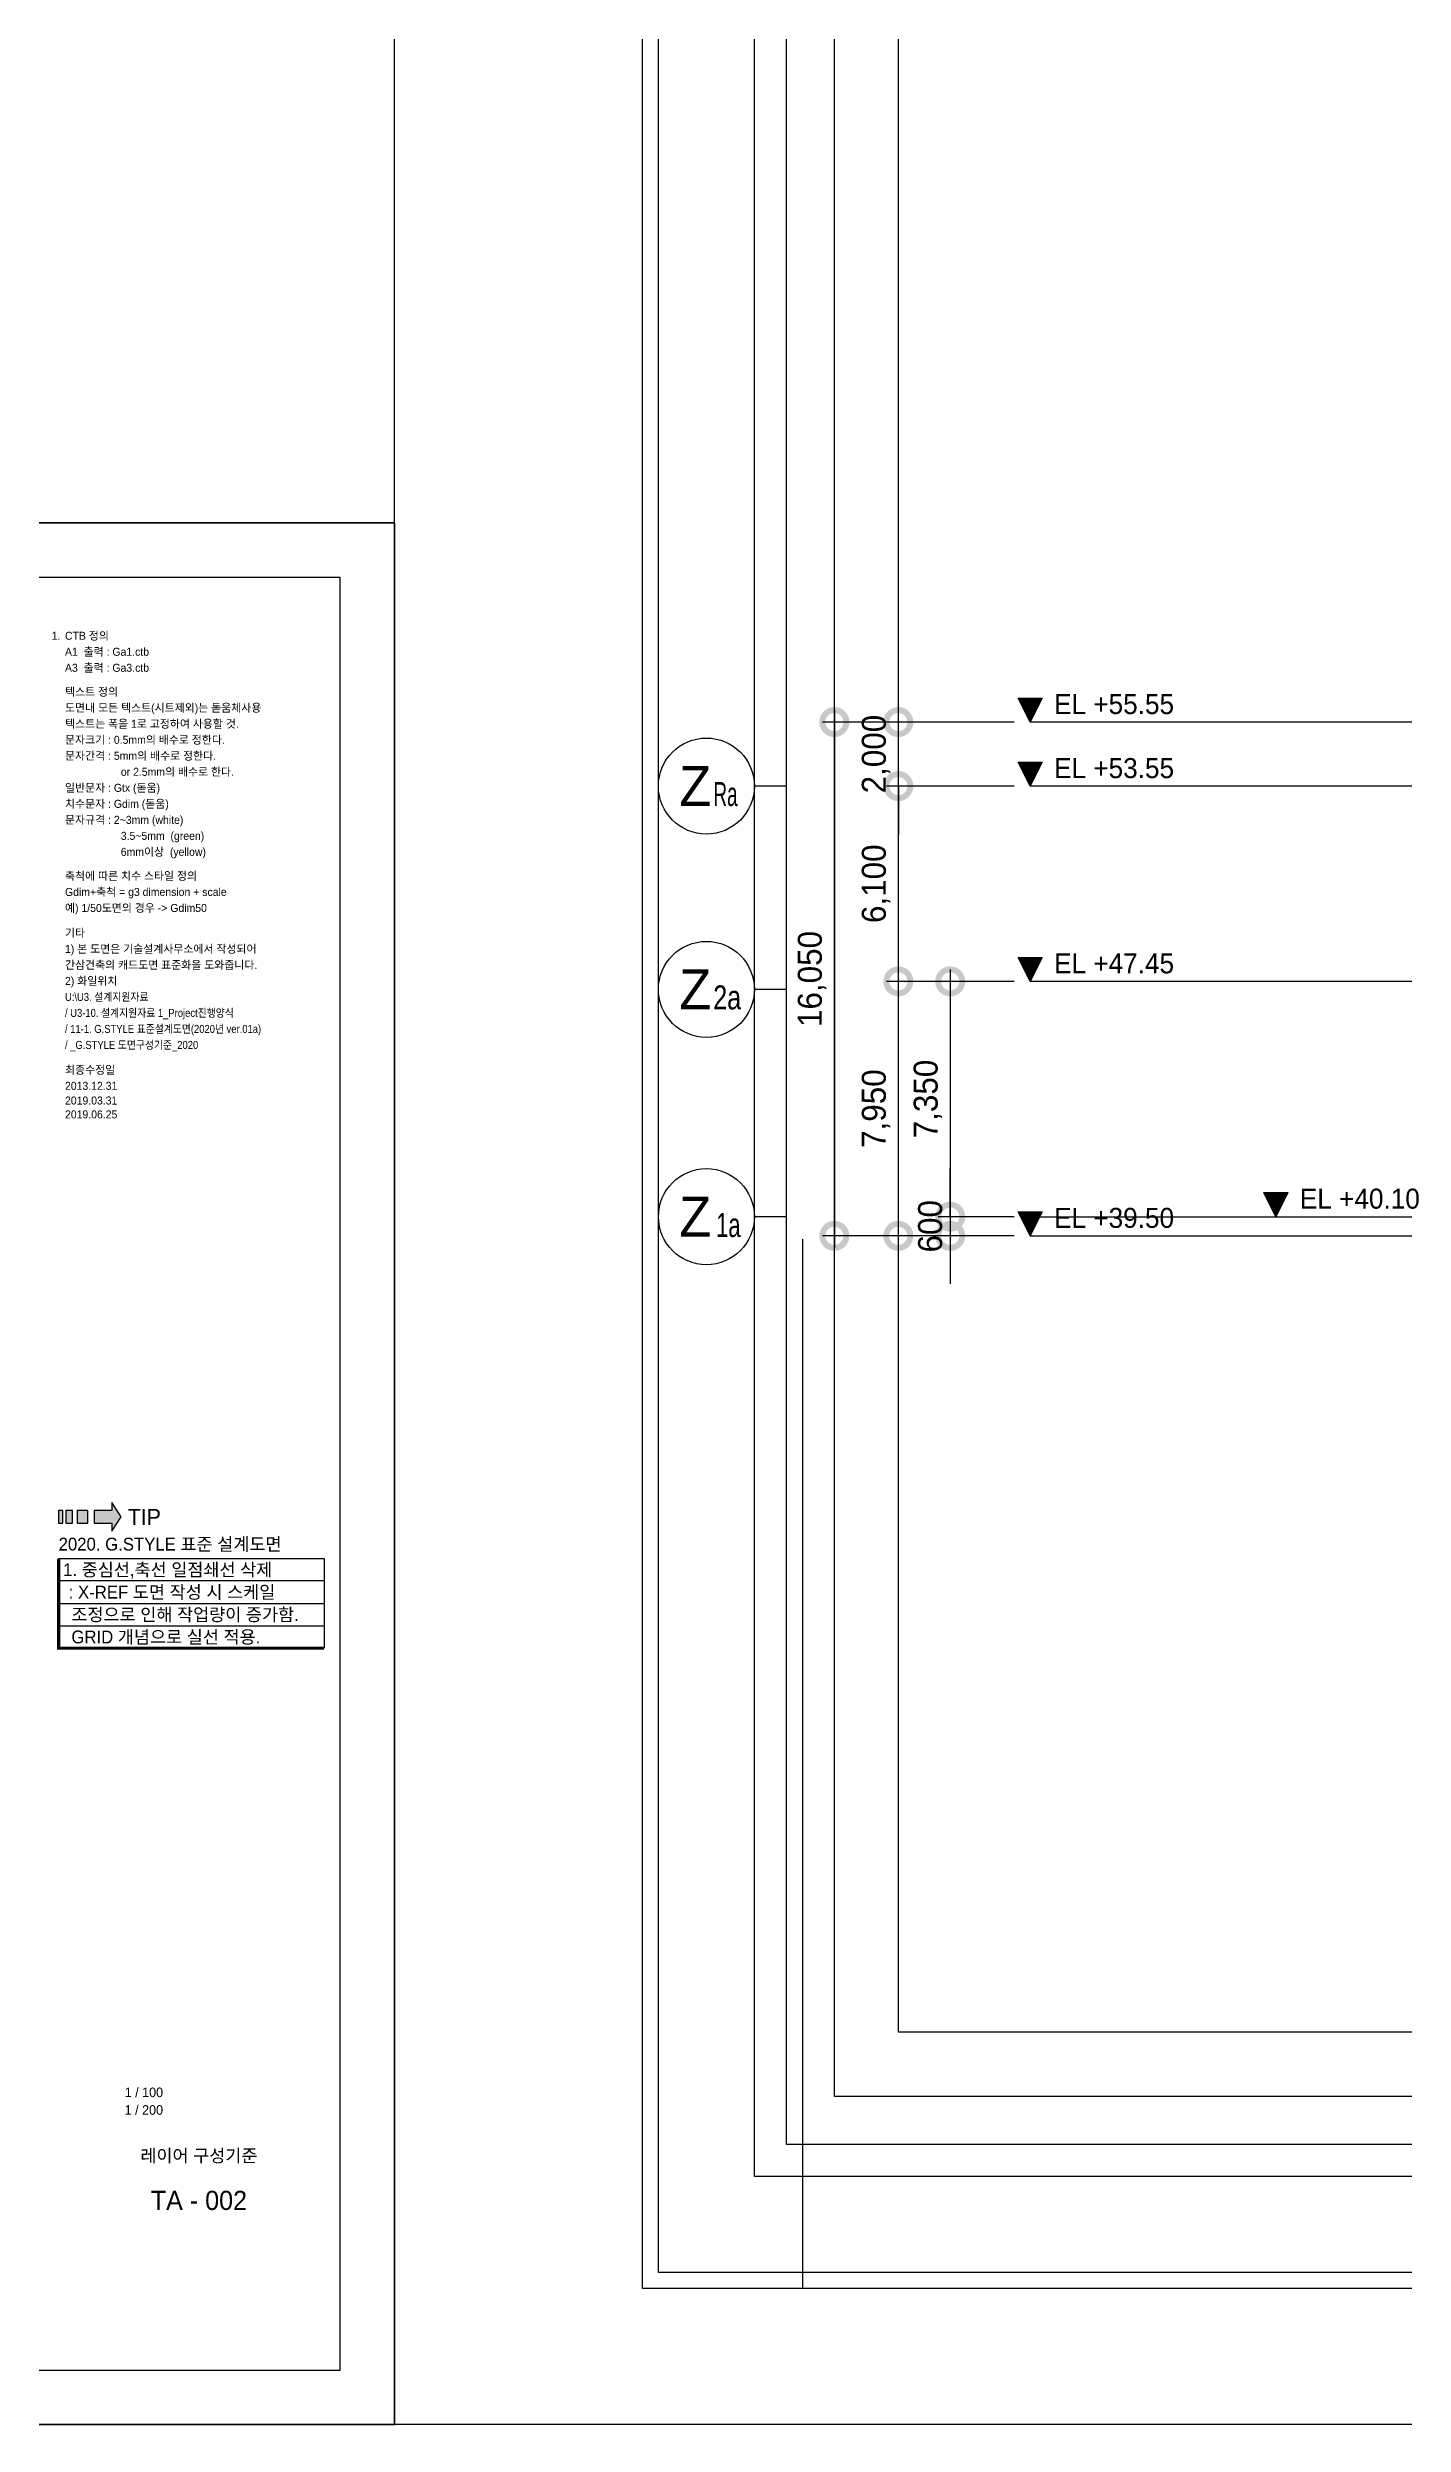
# Model space of a CAD drawing. Extents: x -430745 to 210250, y 0 to 148500.
# Drawn here: x -10847 to 31540, y 0 to 74250 of the extents above; entities that cross this region are included whole.
import ezdxf
from ezdxf.enums import TextEntityAlignment as Align

# ---------------------------------------------------------------- set-up
doc = ezdxf.new("R2010")
doc.units = 0
doc.header["$LTSCALE"] = 250
doc.header["$MEASUREMENT"] = 0
doc.layers.get('0').update_dxf_attribs({"linetype": 'CONTINUOUS'})
doc.layers.get('Defpoints').update_dxf_attribs({"linetype": 'CONTINUOUS'})
for name, color, linetype in [('A-CEN', 1, 'CONTINUOUS'), ('A-DIM', 7, 'CONTINUOUS'), ('A-SYM-BUB', 3, 'CONTINUOUS'), ('A-SYM-LEVEL', 7, 'CONTINUOUS'), ('A-TEXT-NOTE', 7, 'CONTINUOUS'), ('A-TEXT-TIP', 4, 'CONTINUOUS'), ('TEXT', 7, 'CONTINUOUS'), ('TIP', 3, 'CONTINUOUS'), ('XREF', 7, 'CONTINUOUS')]:
    doc.layers.add(name, color=color, linetype=linetype)
doc.layers.add('NOPLOT', color=193, linetype='CONTINUOUS', plot=False)
doc.styles.add('Gdim', font='')
doc.styles.add('Gtx', font='')
doc.styles.add('TIP폰트', font='Expo M.ttf')
doc.styles.get('Gdim').set_extended_font_data('Dotum')
doc.styles.get('Gtx').set_extended_font_data('Dotum')
doc.dimstyles.new('Gdim200', dxfattribs={"dimscale": 200, "dimtxt": 3, "dimasz": 6, "dimexe": 1.5, "dimexo": 2, "dimgap": 1, "dimtad": 1, "dimdec": 0, "dimzin": 0, "dimdsep": 46, "dimlunit": 6, "dimtxsty": 'Gdim', "dimblk": 'DOTSMALL', "dimcen": 1.5, "dimdle": 1.5, "dimclrd": 1, "dimclre": 1, "dimclrt": 256, "dimazin": 0, "dimtfac": 1, "dimtdec": 0, "dimtix": 1, "dimtmove": 2, "dimatfit": 3, "dimldrblk": 'DOTSMALL', "dimfxl": 1.5, "dimtolj": 1, "dimtzin": 0, "dimlwd": -1, "dimlwe": -1, "dimarcsym": 0})

# ---------------------------------------------------------------- blocks, each defined once
blk = doc.blocks.new('실명')
at = {"layer": 'A-TEXT-NOTE', "color": 7, "style": 'Gtx'}
for tag, p in [('001', (-18.33, 8.75)), ('002', (-18.35, 3.25))]:
    blk.add_attdef(tag, p, '', height=3, dxfattribs=at)
at = {"layer": 'A-TEXT-NOTE', "style": 'Gtx'}
blk.add_attdef('003', text='', height=4, dxfattribs=at).set_placement((4.86, -9.5), align=Align.MIDDLE)
at = {"layer": 'A-TEXT-NOTE', "color": 7, "style": 'Gtx'}
blk.add_attdef('004', text='', height=6, dxfattribs=at).set_placement((4.86, -23.5), align=Align.MIDDLE_CENTER)
blk = doc.blocks.new('tip')
at = {"layer": 'TIP'}
h = blk.add_hatch(color=253, dxfattribs=at)
h.dxf.hatch_style = 1
h.paths.add_polyline_path([(-850, 200), (-850, -200), (-300, -200), (-300, -449), (0, 0), (-300, 449), (-300, 200)])
h.paths.add_polyline_path([(-1380, -200), (-1050, -200), (-1050, 200), (-1380, 200)])
h.paths.add_polyline_path([(-1730, -200), (-1530, -200), (-1530, 200), (-1730, 200)])
h.paths.add_polyline_path([(-1960, -200), (-1830, -200), (-1830, 200), (-1960, 200)])
at = {"layer": 'TIP', "color": 3}
for points in [[(-1960, -200), (-1830, -200), (-1830, 200), (-1960, 200)], [(-1730, -200), (-1530, -200), (-1530, 200), (-1730, 200)], [(-1380, -200), (-1050, -200), (-1050, 200), (-1380, 200)], [(-850, 200), (-850, -200), (-300, -200), (-300, -449), (0, 0), (-300, 449), (-300, 200)]]:
    blk.add_lwpolyline(points, close=True, dxfattribs=at)
blk = doc.blocks.new('_DotSmall')
at = {"color": 0, "linetype": 'ByBlock', "const_width": 0.5}
blk.add_lwpolyline([(-0.0625, 0, 1), (0.0625, 0, 1)], format="xyb", close=True, dxfattribs=at)
blk = doc.blocks.new('*D71')
at = {"layer": 'A-DIM', "color": 1, "transparency": 16777216}
for p, q in [((13987791, -407476), (13983799, -407476)), ((13984174, -413951), (13984174, -407101)), ((13987791, -413576), (13983799, -413576))]:
    blk.add_line(p, q, dxfattribs=at)
at = {"layer": 'Defpoints', "color": 0, "transparency": 16777216}
for p in [(13984174, -407476), (13988291, -407476), (13988291, -413576)]:
    blk.add_point(p, dxfattribs=at)
at = {"layer": 'A-DIM', "color": 1, "transparency": 16777216, "xscale": 1500, "yscale": 1500, "zscale": 1500}
for p, rotation in [((13984174, -407476), 90), ((13984174, -413576), 270)]:
    blk.add_blockref('_DotSmall', p, dxfattribs=dict(at, rotation=rotation))
at = {"layer": 'A-DIM', "transparency": 16777216, "insert": (13983476, -410526), "char_height": 750, "attachment_point": 5, "rotation": 90, "style": 'Gdim'}
blk.add_mtext('\\A1;6,100', dxfattribs=at)
blk = doc.blocks.new('*D72')
at = {"layer": 'A-DIM', "color": 1, "transparency": 16777216}
for p, q in [((13982174, -405101), (13982174, -421901)), ((13987791, -405476), (13981799, -405476)), ((13987791, -421526), (13981799, -421526))]:
    blk.add_line(p, q, dxfattribs=at)
at = {"layer": 'Defpoints', "color": 0, "transparency": 16777216}
for p in [(13988291, -405476), (13982174, -421526), (13988291, -421526)]:
    blk.add_point(p, dxfattribs=at)
at = {"layer": 'A-DIM', "color": 1, "transparency": 16777216, "xscale": 1500, "yscale": 1500, "zscale": 1500}
for p, rotation in [((13982174, -405476), 90), ((13982174, -421526), 270)]:
    blk.add_blockref('_DotSmall', p, dxfattribs=dict(at, rotation=rotation))
at = {"layer": 'A-DIM', "transparency": 16777216, "insert": (13981476, -413501), "char_height": 750, "attachment_point": 5, "rotation": 90, "style": 'Gdim'}
blk.add_mtext('\\A1;16,050', dxfattribs=at)
blk = doc.blocks.new('*D73')
at = {"layer": 'A-DIM', "color": 1, "transparency": 16777216}
for p, q in [((13984174, -405476), (13984174, -403976)), ((13987791, -405476), (13983799, -405476)), ((13984174, -407476), (13984174, -405476)), ((13987791, -407476), (13983799, -407476)), ((13984174, -407476), (13984174, -408976))]:
    blk.add_line(p, q, dxfattribs=at)
at = {"layer": 'Defpoints', "color": 0, "transparency": 16777216}
for p in [(13984174, -405476), (13988291, -405476), (13988291, -407476)]:
    blk.add_point(p, dxfattribs=at)
at = {"layer": 'A-DIM', "color": 1, "transparency": 16777216, "xscale": 1500, "yscale": 1500, "zscale": 1500}
for p, rotation in [((13984174, -405476), 270), ((13984174, -407476), 90)]:
    blk.add_blockref('_DotSmall', p, dxfattribs=dict(at, rotation=rotation))
at = {"layer": 'A-DIM', "transparency": 16777216, "insert": (13983476, -406476), "char_height": 750, "attachment_point": 5, "rotation": 90, "style": 'Gdim'}
blk.add_mtext('\\A1;2,000', dxfattribs=at)
blk = doc.blocks.new('*D74')
at = {"layer": 'A-DIM', "color": 1, "transparency": 16777216}
for p, q in [((13985795, -420926), (13985795, -419426)), ((13987791, -420926), (13985420, -420926)), ((13985795, -420926), (13985795, -421526)), ((13987791, -421526), (13985420, -421526)), ((13985795, -421526), (13985795, -423026))]:
    blk.add_line(p, q, dxfattribs=at)
at = {"layer": 'Defpoints', "color": 0, "transparency": 16777216}
for p in [(13988291, -420926), (13985795, -421526), (13988291, -421526)]:
    blk.add_point(p, dxfattribs=at)
at = {"layer": 'A-DIM', "color": 1, "transparency": 16777216, "xscale": 1500, "yscale": 1500, "zscale": 1500}
for p, rotation in [((13985795, -420926), 270), ((13985795, -421526), 90)]:
    blk.add_blockref('_DotSmall', p, dxfattribs=dict(at, rotation=rotation))
at = {"layer": 'A-DIM', "transparency": 16777216, "insert": (13985170, -421226), "char_height": 750, "attachment_point": 5, "rotation": 90, "style": 'Gdim'}
blk.add_mtext('\\A1;600', dxfattribs=at)
blk = doc.blocks.new('*D75')
at = {"layer": 'A-DIM', "color": 1, "transparency": 16777216}
for p, q in [((13985795, -413201), (13985795, -421301)), ((13987791, -413576), (13985420, -413576)), ((13987791, -420926), (13985420, -420926))]:
    blk.add_line(p, q, dxfattribs=at)
at = {"layer": 'Defpoints', "color": 0, "transparency": 16777216}
for p in [(13988291, -413576), (13985795, -420926), (13988291, -420926)]:
    blk.add_point(p, dxfattribs=at)
at = {"layer": 'A-DIM', "color": 1, "transparency": 16777216, "xscale": 1500, "yscale": 1500, "zscale": 1500}
for p, rotation in [((13985795, -413576), 90), ((13985795, -420926), 270)]:
    blk.add_blockref('_DotSmall', p, dxfattribs=dict(at, rotation=rotation))
at = {"layer": 'A-DIM', "transparency": 16777216, "insert": (13985097, -417251), "char_height": 750, "attachment_point": 5, "rotation": 90, "style": 'Gdim'}
blk.add_mtext('\\A1;7,350', dxfattribs=at)
blk = doc.blocks.new('*D76')
at = {"layer": 'A-DIM', "color": 1, "transparency": 16777216}
for p, q in [((13984174, -421901), (13984174, -413201)), ((13987791, -413576), (13983799, -413576)), ((13987791, -421526), (13983799, -421526))]:
    blk.add_line(p, q, dxfattribs=at)
at = {"layer": 'Defpoints', "color": 0, "transparency": 16777216}
for p in [(13984174, -413576), (13988291, -413576), (13988291, -421526)]:
    blk.add_point(p, dxfattribs=at)
at = {"layer": 'A-DIM', "color": 1, "transparency": 16777216, "xscale": 1500, "yscale": 1500, "zscale": 1500}
for p, rotation in [((13984174, -413576), 90), ((13984174, -421526), 270)]:
    blk.add_blockref('_DotSmall', p, dxfattribs=dict(at, rotation=rotation))
at = {"layer": 'A-DIM', "transparency": 16777216, "insert": (13983476, -417551), "char_height": 750, "attachment_point": 5, "rotation": 90, "style": 'Gdim'}
blk.add_mtext('\\A1;7,950', dxfattribs=at)
blk = doc.blocks.new('A$C481fd194')
blk.add_hatch(color=256).paths.add_polyline_path([(375, 750), (-375, 750), (0, 0)])
blk.add_lwpolyline([(0, 0), (-375, 750), (375, 750), (0, 0)])
blk = doc.blocks.new('A$C8d7ec12c')
at = {"layer": 'A-SYM-LEVEL'}
for p in [(0, 0), (0, -2000), (0, -8100), (0, -16050)]:
    blk.add_blockref('A$C481fd194', p, dxfattribs=at)
at = {"layer": 'A-SYM-LEVEL', "style": 'Gdim'}
for s, p in [('EL +55.55', (750, 250)), ('EL +53.55', (750, -1750)), ('EL +47.45', (750, -7850)), ('EL +39.50', (750, -15800))]:
    blk.add_text(s, height=625, dxfattribs=at).set_placement(p)
blk = doc.blocks.new('A-CEN-SOUTH2')
at = {"layer": 'A-CEN'}
for p, q in [((13988291.4, -420925.9), (14135536.5, -420925.9, 0)), ((13988291.4, -421525.9), (14135536.5, -421525.9))]:
    blk.add_line(p, q, dxfattribs=at)
at = {"layer": 'A-CEN', "elevation": 0}
for points in [[(14135536.5, -405475.9), (13988291.4, -405475.9)], [(14135536.5, -407475.9), (13988291.4, -407475.9)]]:
    blk.add_lwpolyline(points, dxfattribs=at)
at = {"layer": 'A-CEN'}
blk.add_lwpolyline([(14135536.5, -413575.9), (13988291.4, -413575.9)], dxfattribs=at)
at = {"layer": 'A-SYM-BUB', "color": 7, "elevation": 0}
for points in [[(13980673.5, -407475.9), (13979673.5, -407475.9, -1), (13976673.5, -407475.9, -1), (13979673.5, -407475.9, 0)], [(13980673.5, -413825.9), (13979673.5, -413825.9, -1), (13976673.5, -413825.9, -1), (13979673.5, -413825.9, 0)]]:
    blk.add_lwpolyline(points, format="xyb", dxfattribs=at)
at = {"layer": 'A-SYM-BUB', "color": 7}
blk.add_lwpolyline([(13980673.8, -420925.9), (13979673.8, -420925.9, -1), (13976673.8, -420925.9, -1), (13979673.8, -420925.9, 0)], format="xyb", dxfattribs=at)
at = {"layer": 'A-SYM-LEVEL'}
for name, p in [('A$C8d7ec12c', (13988291.4, -405475.9)), ('A$C481fd194', (13995974.4, -420925.9))]:
    blk.add_blockref(name, p, dxfattribs=at)
at = {"layer": 'A-SYM-BUB', "style": 'Gtx'}
for p in [(13978323.5, -408100), (13978323.5, -414450), (13978323.8, -421550)]:
    blk.add_text('Z', height=1250, dxfattribs=at).set_placement(p, align=Align.RIGHT)
for s, width, p in [('Ra', 0.6, (13978394, -408100)), ('2a', 0.8, (13978386.5, -414450))]:
    blk.add_text(s, height=750, dxfattribs=dict(at, width=width)).set_placement(p)
at = {"layer": 'A-SYM-BUB', "color": 3, "style": 'Gtx', "width": 0.7}
blk.add_text('1a', height=750, dxfattribs=at).set_placement((13978477.4, -421560.6))
at = {"layer": 'A-SYM-LEVEL', "style": 'Gdim'}
blk.add_text('EL +40.10', height=625, dxfattribs=at).set_placement((13996724.4, -420675.9))
at = {"layer": 'A-DIM'}
for base, p1, p2, angle, picture, middle in [((13984173.8, -405475.9), (13988291.4, -407475.9), (13988291.4, -405475.9), 270, '*D73', (13983476, -406475.9)), ((13982173.8, -421525.9), (13988291.4, -405475.9), (13988291.4, -421525.9), 90, '*D72', (13981476, -413500.9)), ((13984173.8, -407475.9), (13988291.4, -413575.9), (13988291.4, -407475.9), 270, '*D71', (13983476, -410525.9)), ((13984173.8, -413575.9), (13988291.4, -421525.9), (13988291.4, -413575.9), 270, '*D76', (13983476, -417550.9)), ((13985795.1, -420925.9), (13988291.4, -413575.9), (13988291.4, -420925.9), 270, '*D75', (13985097.3, -417250.9)), ((13985795.1, -421525.9), (13988291.4, -420925.9), (13988291.4, -421525.9), 270, '*D74', (13985169.6, -421225.9))]:
    dim = blk.add_linear_dim(base=base, p1=p1, p2=p2, angle=angle, dimstyle='Gdim200', override={"dimscale": 250}, dxfattribs=at)
    dim.commit()
    dim.dimension.update_dxf_attribs({"geometry": picture, "text_midpoint": middle})

msp = doc.modelspace()

# ---------------------------------------------------------------- linework, layer by layer
at = {"layer": 'A-TEXT-TIP', "color": 5}
for p, q in [((-2200, 26350), (-10500, 26350)), ((-10500, 25650), (-2200, 25650)), ((-10500, 24950), (-2200, 24950))]:
    msp.add_line(p, q, dxfattribs=at)
at = {"layer": 'A-TEXT-TIP', "const_width": 100}
msp.add_lwpolyline([(-2200, 24250), (-10500, 24250), (-10500, 27050)], dxfattribs=at)
at = {"layer": 'A-TEXT-TIP', "color": 5}
msp.add_lwpolyline([(-10500, 27050), (-2200, 27050), (-2200, 24250)], dxfattribs=at)
at = {"layer": 'NOPLOT'}
msp.add_line((12750, 37028.9), (12750, 4250), dxfattribs=at)
for points in [[(0, 148500), (210250, 148500), (210250, 0), (0, 0)], [(206000, 4250), (7750, 4250), (7750, 144250), (206000, 144250)], [(8250, 143750), (182250, 143750), (182250, 4750), (8250, 4750)], [(11250, 140750), (179250, 140750), (179250, 7750), (11250, 7750)], [(12250, 139750), (178250, 139750), (178250, 8750), (12250, 8750)], [(13750, 138250), (176750, 138250), (176750, 10250), (13750, 10250)], [(15750, 136250), (174750, 136250), (174750, 12250), (15750, 12250)], [(-84100, 0), (0, 0), (0, 59400), (-84100, 59400)], [(-84100, 59400), (0, 59400), (0, 0), (-84100, 0)], [(-81000, 1700), (-1700, 1700), (-1700, 57700), (-81000, 57700)]]:
    msp.add_lwpolyline(points, close=True, dxfattribs=at)

# ---------------------------------------------------------------- block references
at = {"layer": 'A-DIM'}
msp.add_blockref('A-CEN-SOUTH2', (-13968423.8, 458654.8), dxfattribs=at)
at = {"layer": 'TIP'}
msp.add_blockref('tip', (-8540, 28350), dxfattribs=at)
at = {"layer": 'XREF', "xscale": 100, "yscale": 100, "zscale": 100}
msp.add_blockref('실명', (-6600, 9350), dxfattribs=at).add_auto_attribs({'001': '1 / 100', '002': '1 / 200', '003': '레이어 구성기준', '004': 'TA - 002'})

# ---------------------------------------------------------------- texts
at = {"layer": 'A-TEXT-TIP'}
for s, height, style, p in [('TIP', 500, 'TIP폰트', (-8340, 28350)), ('2020. G.STYLE 표준 설계도면', 400, 'Gtx', (-10500, 27500)), ('1. 중심선,축선 일점쇄선 삭제', 400, 'Gtx', (-10359.8, 26700)), ('  : X-REF 도면 작성 시 스케일', 400, 'Gtx', (-10475.3, 26000)), ('조정으로 인해 작업량이 증가함.', 400, 'Gtx', (-10100, 25300)), ('GRID 개념으로 실선 적용.', 400, 'Gtx', (-10100, 24600))]:
    msp.add_text(s, height=height, dxfattribs=dict(at, style=style)).set_placement(p, align=Align.MIDDLE_LEFT)
at = {"layer": 'TEXT', "style": 'Gtx'}
for s, p in [('1.', (-10718.4, 55750)), ('CTB 정의', (-10300, 55750)), ('A1  출력 : Ga1.ctb', (-10300, 55250)), ('A3  출력 : Ga3.ctb', (-10300, 54750)), ('텍스트 정의', (-10300, 54000)), ('도면내 모든 텍스트(시트제외)는 돋움체사용', (-10300, 53500)), ('문자크기 : 0.5mm의 배수로 정한다.', (-10300, 52500)), ('텍스트는 폭을 1로 고정하여 사용할 것.', (-10300, 53000)), ('문자간격 : 5mm의 배수로 정한다.', (-10300, 52000)), ('일반문자 : Gtx (돋움)', (-10300, 51000)), ('or 2.5mm의 배수로 한다.', (-8554.1, 51500)), ('치수문자 : Gdim (돋움)', (-10300, 50500)), ('문자규격 : 2~3mm (white)', (-10300, 50000)), ('3.5~5mm  (green)', (-8556.6, 49500)), ('6mm이상  (yellow)', (-8556.6, 49000)), ('축척에 따른 치수 스타일 정의', (-10300, 48247.2)), ('Gdim+축척 = g3 dimension + scale', (-10300, 47747.2)), ('예) 1/50도면의 경우 -> Gdim50', (-10300, 47247.2)), ('기타', (-10300, 46468)), ('1) 본 도면은 기술설계사무소에서 작성되어', (-10300, 45968)), ('간삼건축의 캐드도면 표준화을 도와줍니다.', (-10300, 45468)), ('2) 화일위치', (-10300, 44968)), ('최종수정일', (-10300, 42191)), ('2013.12.31', (-10300, 41691))]:
    msp.add_text(s, height=250, dxfattribs=at).set_placement(p)
at = {"layer": 'TEXT', "color": 2, "style": 'Gtx', "width": 0.9}
for s, p in [('U:\\U3. 설계지원자료', (-10300.5, 44468.7)), ('/ U3-10. 설계지원자료 1_Project진행양식', (-10300.5, 43968.7)), ('/ 11-1. G.STYLE 표준설계도면(2020년 ver.01a)', (-10300.5, 43468.7)), ('/ _G.STYLE 도면구성기준_2020', (-10300.5, 42968.7))]:
    msp.add_text(s, height=250, dxfattribs=at).set_placement(p)
at = {"layer": 'TEXT', "color": 2, "style": 'Gtx'}
for s, p in [('2019.03.31', (-10300, 41232.4)), ('2019.06.25', (-10300, 40798.8))]:
    msp.add_text(s, height=250, dxfattribs=at).set_placement(p)

doc.saveas('drawing.dxf')
